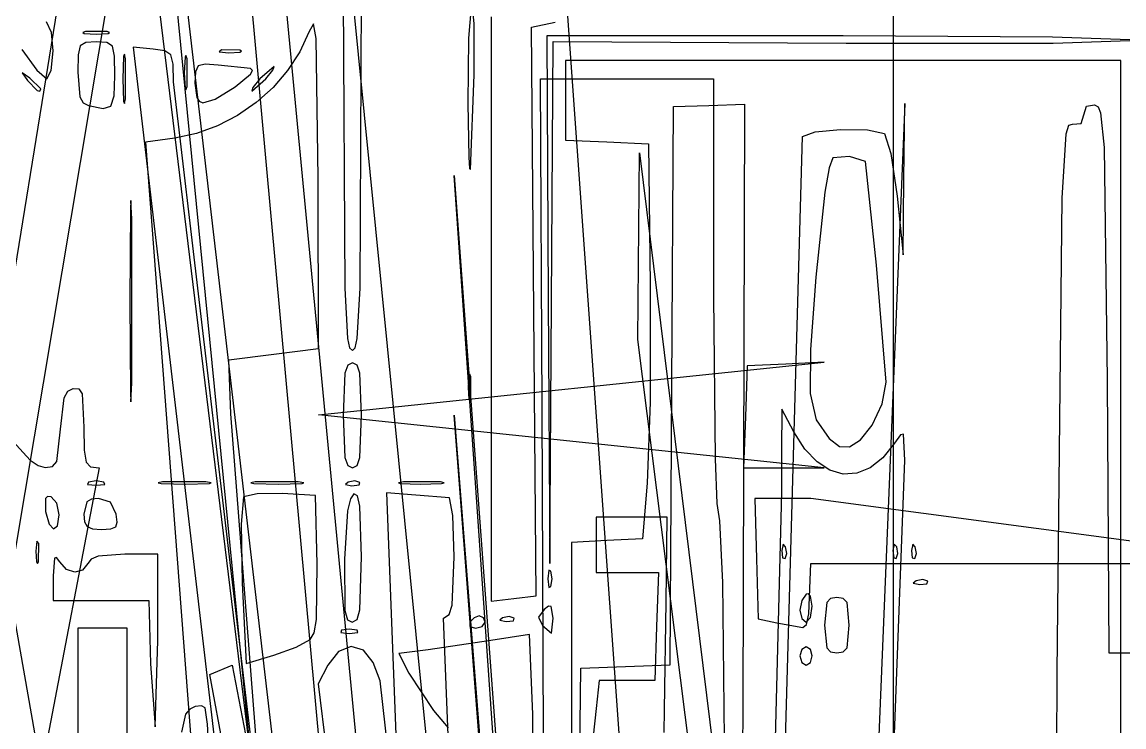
# Model space of a CAD drawing. Extents: x -109 to 333, y -74 to 385.
# Drawn here: x 88.2 to 155.3, y 277.3 to 320.3 of the extents above; entities that cross this region are included whole.
import ezdxf

# ---------------------------------------------------------------- set-up
doc = ezdxf.new("R2010")
doc.units = 0

msp = doc.modelspace()

# ---------------------------------------------------------------- linework, layer by layer
at = {"layer": 'Image'}
for p, q in [((118.020404, 368.39469), (142.488, 25.9432)), ((141.3, 25.9432), (141.3, 346.757)), ((95.32442, 344.22715), (127.698, 16.562)), ((138.448296, 19.091992), (106.07472, 344.59948)), ((101.53823, 328.130923), (130.5, 11.6848)), ((135.493, 1.60851), (97.511583, 327.47171)), ((39.26579, -0.417032), (93.818723, 324.15413)), ((90.704957, 323.61469), (37.7089, -0.956482)), ((96.233295, 323.61468), (135.493, 1.60851)), ((107.741905, 322.486226), (107.838371, 304.079051)), ((108.774327, 304.079047), (108.870793, 322.486226)), ((115.555931, 321.22926), (115.377569, 319.318295)), ((134.585641, 4.456282), (104.301299, 320.902383)), ((115.721104, 320.193344), (115.655197, 321.03764)), ((116.772387, 320.628117), (116.773, 302.818)), ((89.972141, 319.665998), (89.661531, 320.313055)), ((105.937149, 320.202399), (105.644939, 319.698318)), ((106.102849, 319.294709), (105.937149, 320.202399)), ((115.73, 317.09), (115.721104, 320.193344)), ((119.21892, 320.004069), (120.6761, 320.308237)), ((119.36933, 302.666369), (119.21892, 320.004069)), ((90.055789, 318.547181), (89.972141, 319.665998)), ((92.031259, 319.735503), (91.879492, 319.668684)), ((91.879492, 319.668684), (91.953061, 319.613964)), ((91.953061, 319.613964), (92.689779, 319.563412)), ((93.348299, 319.735503), (92.031259, 319.735503)), ((92.6898, 319.099815), (92.04869, 319.064537)), ((92.689779, 319.563412), (93.426494, 319.613964)), ((93.337629, 319.064537), (92.6898, 319.099815)), ((93.500063, 319.668684), (93.348296, 319.735503)), ((93.348296, 319.735503), (93.348299, 319.735503)), ((93.426494, 319.613964), (93.500063, 319.668684)), ((105.644939, 319.698318), (105.092474, 318.490366)), ((106.210436, 310.791168), (106.102849, 319.294709)), ((115.377569, 319.318295), (115.336966, 315.33661)), ((138.2217, 319.476183), (120.159, 319.476)), ((120.159, 319.476), (120.248876, 303.3893)), ((120.441114, 303.2083), (120.543476, 319.114)), ((120.543476, 319.114), (138.414, 319.013)), ((150.978159, 319.39328), (138.2217, 319.476183)), ((156.284, 319.193961), (150.978159, 319.39328)), ((151.034702, 319.024387), (156.284, 319.193961)), ((88.149502, 318.629447), (89.065563, 317.367089)), ((89.942813, 317.342922), (90.055783, 318.547177)), ((90.055783, 318.547177), (90.055789, 318.547181)), ((91.71227, 318.85125), (91.582392, 318.298773)), ((92.04869, 319.064537), (91.71227, 318.85125)), ((93.673303, 318.83327), (93.337629, 319.064537)), ((93.799448, 318.217868), (93.673303, 318.83327)), ((96.17054, 318.65329), (94.94758, 318.771205)), ((94.94758, 318.771205), (132.211, 0.73685)), ((96.868289, 318.551855), (96.17054, 318.65329)), ((97.232386, 318.30303), (96.868289, 318.551855)), ((100.316899, 318.608023), (100.178372, 318.481417)), ((100.178372, 318.481417), (100.780107, 318.420613)), ((101.445789, 318.594053), (100.316899, 318.608023)), ((100.780107, 318.420613), (101.441316, 318.465814)), ((101.441316, 318.465814), (101.536565, 318.522411)), ((101.536565, 318.522411), (101.445787, 318.594081)), ((101.445787, 318.594081), (101.445789, 318.594053)), ((105.092474, 318.490366), (104.359391, 317.358832)), ((138.414, 319.013), (151.034702, 319.024387)), ((91.582392, 318.298773), (91.56091, 317.245925)), ((93.81869, 317.030185), (93.799448, 318.217868)), ((94.360012, 318.210226), (94.315429, 316.84204)), ((94.408271, 318.346854), (94.360012, 318.210226)), ((94.4672, 318.065), (94.408271, 318.346854)), ((94.4672, 315.61908), (94.4672, 318.065)), ((94.4672, 318.065), (94.4672, 318.065)), ((97.3713, 317.729485), (97.232386, 318.30303)), ((98.108387, 318.165545), (98.060483, 317.218338)), ((98.16024, 318.260134), (98.108387, 318.165545)), ((98.223559, 318.065004), (98.16024, 318.260134)), ((98.223559, 318.065002), (98.223559, 318.065004)), ((98.223559, 316.371672), (98.223559, 318.065002)), ((138.222, 317.971), (121.288, 317.971)), ((121.288, 317.971), (121.288, 315.542)), ((155.155, 317.971), (138.222, 317.971)), ((155.155, 256.07), (155.155, 317.971)), ((88.644669, 316.890041), (88.174299, 317.21834)), ((88.174299, 317.21834), (88.502596, 316.747968)), ((89.065563, 317.367089), (89.671202, 316.842037)), ((89.671202, 316.842037), (89.942813, 317.342922)), ((91.56091, 317.245925), (91.697132, 315.739941)), ((97.3935, 316.65389), (97.3713, 317.729485)), ((98.060483, 317.218338), (98.108387, 316.271131)), ((98.738079, 317.279156), (98.710616, 316.578331)), ((98.901442, 317.633762), (98.738079, 317.279156)), ((99.32217, 317.737452), (98.901442, 317.633762)), ((100.121726, 317.685531), (99.32217, 317.737452)), ((102.097276, 317.468974), (100.121726, 317.685531)), ((101.163259, 316.361774), (102.097272, 317.128767)), ((102.097272, 317.128767), (102.222296, 317.362024)), ((102.222296, 317.362024), (102.097276, 317.468974)), ((103.530929, 317.594634), (102.661694, 316.842041)), ((103.037989, 316.842041), (103.46374, 317.37356)), ((103.46374, 317.37356), (103.530929, 317.594634)), ((104.359391, 317.358832), (103.469263, 316.322432)), ((115.498388, 311.312666), (115.73, 317.09)), ((115.73, 317.09), (115.73, 317.09)), ((88.502596, 316.747968), (89.087236, 316.13855)), ((89.303189, 316.231524), (88.644669, 316.890041)), ((93.781238, 315.803894), (93.818687, 317.030185)), ((93.818687, 317.030185), (93.81869, 317.030185)), ((94.315429, 316.84204), (94.360012, 315.473851)), ((134.65692, 0.736858), (97.3935, 316.65389)), ((98.710616, 316.578331), (98.816132, 315.71114)), ((102.168754, 316.089451), (103.037989, 316.842041)), ((102.661694, 316.842041), (102.235943, 316.310525)), ((103.037989, 316.842041), (103.037989, 316.842041)), ((119.772676, 316.8416), (125.044, 316.842)), ((119.869839, 296.8038), (119.772676, 316.8416)), ((125.044, 316.842), (130.315, 316.842)), ((130.315, 316.842), (130.315, 303.559)), ((89.087236, 316.13855), (89.247225, 316.093415)), ((89.247225, 316.093415), (89.303189, 316.231524)), ((89.303189, 316.231524), (89.303189, 316.231524)), ((91.697132, 315.739941), (91.899368, 315.389468)), ((93.585551, 315.187757), (93.781238, 315.803894)), ((98.108387, 316.271131), (98.16024, 316.176543)), ((98.16024, 316.176543), (98.223559, 316.371672)), ((99.946906, 315.611298), (101.163266, 316.361774)), ((101.163266, 316.361774), (101.163259, 316.361774)), ((102.235943, 316.310525), (102.168754, 316.089451)), ((103.469263, 316.322432), (102.445665, 315.399882)), ((91.899368, 315.389468), (92.219427, 315.219945)), ((92.219427, 315.219945), (93.106617, 315.040274)), ((93.106617, 315.040274), (93.585551, 315.187757)), ((94.360012, 315.473851), (94.40827, 315.337225)), ((94.40827, 315.337225), (94.4672, 315.61908)), ((98.816132, 315.71114), (98.965942, 315.483444)), ((98.965942, 315.483444), (99.196378, 315.391608)), ((99.196378, 315.391608), (99.946906, 315.611298)), ((102.445665, 315.399882), (101.312173, 314.609897)), ((115.336966, 315.33661), (115.403121, 312.073683)), ((121.288, 315.542), (121.288, 313.113)), ((127.775819, 298.137193), (127.873717, 315.148193)), ((127.873717, 315.148193), (130.039267, 315.222169)), ((141.984441, 315.336486), (129.956, 21.7512)), ((130.039267, 315.222169), (132.204817, 315.296145)), ((132.204817, 315.296145), (132.108895, 278.533345)), ((141.930373, 310.726856), (141.984441, 315.336486)), ((152.898519, 314.647388), (153.059745, 315.178922)), ((153.059745, 315.178922), (153.557039, 315.26559)), ((153.557039, 315.26559), (153.761957, 315.1471)), ((153.761957, 315.1471), (153.921246, 314.776014)), ((101.312173, 314.609897), (100.09236, 313.971195)), ((152.740064, 314.114852), (152.898519, 314.647388)), ((153.921246, 314.776014), (154.131137, 312.650897)), ((100.09236, 313.971195), (98.8098, 313.50249)), ((136.509216, 313.607711), (138.062477, 313.751399)), ((138.062477, 313.751399), (139.710884, 313.728069)), ((139.710884, 313.728069), (140.755224, 313.511436)), ((151.814738, 313.48188), (151.986844, 314.023226)), ((151.986844, 314.023226), (152.208153, 314.082969)), ((152.208153, 314.082969), (152.740064, 314.114852)), ((97.488069, 313.222498), (95.700659, 312.982034)), ((98.8098, 313.50249), (97.488069, 313.222498)), ((121.288, 313.113), (123.828, 313.001734)), ((127.484795, 19.73802), (135.750314, 313.32329)), ((135.750314, 313.32329), (136.509216, 313.607711)), ((140.755224, 313.511436), (141.136226, 312.288592)), ((151.57901, 309.563756), (151.814738, 313.48188)), ((95.700659, 312.982034), (123.452, -52.2753)), ((123.828, 313.001734), (126.368, 312.890465)), ((126.368, 312.890465), (126.465257, 304.235655)), ((154.131137, 312.650897), (154.313544, 298.49279)), ((115.403121, 312.073683), (115.447838, 311.38366)), ((125.71525, 300.943603), (125.814843, 312.326603)), ((125.814843, 312.326603), (161.312, 24.1613)), ((137.598066, 312.034773), (137.3753, 311.42673)), ((138.61018, 312.107818), (137.598066, 312.034773)), ((139.586926, 311.80899), (138.61018, 312.107818)), ((140.26758, 305.483148), (139.586926, 311.80899)), ((141.136226, 312.288592), (141.509146, 309.692036)), ((115.447838, 311.38366), (115.498388, 311.312666)), ((137.3753, 311.42673), (137.115991, 309.931625)), ((106.236965, 300.412968), (106.210436, 310.791168)), ((114.515233, 310.957926), (137.375, 1.29274)), ((137.375, -20.0535), (114.515233, 310.957926)), ((141.876311, 306.117226), (141.930373, 310.726856)), ((137.115991, 309.931625), (136.555186, 304.751293)), ((141.509146, 309.692036), (141.876311, 306.117226)), ((94.807689, 309.430353), (94.770518, 308.873332)), ((94.85308, 308.281253), (94.807689, 309.430353)), ((151.267645, 280.651469), (151.57901, 309.563756)), ((94.770518, 308.873332), (94.736178, 303.295333)), ((94.85308, 298.309413), (94.85308, 308.281253)), ((94.85308, 308.281253), (94.85308, 308.281253)), ((140.855556, 298.35569), (140.26758, 305.483148)), ((136.555186, 304.751293), (136.224843, 300.350656)), ((107.838371, 304.079051), (108.009179, 301.013801)), ((108.603518, 301.0138), (108.774327, 304.079047)), ((126.465257, 304.235655), (126.450099, 297.128361)), ((94.736178, 303.295333), (94.770518, 297.717334)), ((120.248876, 303.3893), (120.338758, 287.3026)), ((120.338758, 287.3026), (120.441114, 303.2083)), ((130.315, 303.559), (130.414428, 293.670774)), ((116.773, 302.818), (116.773, 285.008)), ((119.51974, 285.328669), (119.36933, 302.666369)), ((108.009179, 301.013801), (108.139876, 300.439556)), ((108.472822, 300.439556), (108.603518, 301.0138)), ((103.508825, 300.066724), (106.236965, 300.412968)), ((108.139876, 300.439556), (108.306349, 300.284726)), ((108.306349, 300.284726), (108.472822, 300.439556)), ((163.4351, 1.395366), (125.71525, 300.943603)), ((136.224843, 300.350656), (136.216748, 297.663293)), ((100.780675, 299.72048), (103.508825, 300.066724)), ((100.89005, 296.42789), (100.780675, 299.72048)), ((106.23697, 296.351772), (137.077, 299.568)), ((108.025411, 299.397111), (107.852827, 298.905182)), ((108.306596, 299.532343), (108.025411, 299.397111)), ((108.587781, 299.39711), (108.306596, 299.532343)), ((108.760365, 298.90518), (108.587781, 299.39711)), ((132.3733, 299.343941), (132.264007, 296.239501)), ((134.72515, 299.455972), (132.3733, 299.343941)), ((137.077, 299.568), (134.72515, 299.455972)), ((94.807689, 297.160312), (94.85308, 298.309413)), ((107.852827, 298.905182), (107.742152, 296.333823)), ((108.87104, 296.333823), (108.760365, 298.90518)), ((115.405654, 298.763726), (115.355102, 298.027011)), ((115.460374, 298.837295), (115.405654, 298.763726)), ((115.527193, 298.685528), (115.460374, 298.837295)), ((115.527193, 297.368491), (115.527193, 298.685531)), ((115.527193, 298.685531), (115.527193, 298.685528)), ((140.612244, 297.029211), (140.855556, 298.35569)), ((154.313544, 298.49279), (154.411531, 281.84679)), ((90.729731, 297.388959), (90.948783, 297.793045)), ((90.948783, 297.793045), (91.279402, 297.9571)), ((91.279402, 297.9571), (91.624069, 297.938987)), ((91.624069, 297.938987), (91.823571, 297.631248)), ((91.823571, 297.631248), (91.937919, 295.60903)), ((94.770518, 297.717334), (94.807689, 297.160312)), ((115.355102, 298.027011), (115.405654, 297.290294)), ((127.677922, 281.126193), (127.775819, 298.137193)), ((136.216748, 297.663293), (136.583543, 296.059402)), ((90.508851, 295.48359), (90.729731, 297.388959)), ((115.405654, 297.290294), (115.460374, 297.216725)), ((115.460374, 297.216725), (115.527193, 297.368491)), ((126.450099, 297.128361), (126.277108, 292.194155)), ((139.995654, 295.73329), (140.612244, 297.029211)), ((128.641622, -58.90611), (100.89005, 296.42789)), ((137.077, 293.135), (106.23697, 296.351772)), ((107.742152, 296.333823), (107.852827, 293.762465)), ((108.760365, 293.762463), (108.87104, 296.333823)), ((108.87104, 296.333823), (108.87104, 296.333823)), ((114.51548, 296.333823), (137.375, 5.34648)), ((137.375, -1.05055), (114.51548, 296.333823)), ((119.967, 276.766), (119.869839, 296.8038)), ((134.491789, 296.709841), (134.475166, 294.169841)), ((135.224697, 295.322211), (134.491789, 296.709841)), ((91.937919, 295.60903), (91.957217, 294.215297)), ((132.264007, 296.239501), (132.154717, 293.135061)), ((136.583543, 296.059402), (137.377872, 294.909183)), ((139.275878, 294.839023), (139.995662, 295.733271)), ((139.995662, 295.733271), (139.995654, 295.73329)), ((90.283817, 293.509381), (90.508851, 295.48359)), ((135.893369, 294.268946), (135.224697, 295.322211)), ((137.377872, 294.909183), (137.996817, 294.43637)), ((141.721129, 295.131998), (141.364947, 294.62987)), ((141.905261, 295.190118), (141.721129, 295.131998)), ((141.984444, 293.59506), (141.905261, 295.190118)), ((87.599382, 294.75129), (88.657573, 293.588072)), ((136.630647, 293.487336), (135.893369, 294.268946)), ((137.996817, 294.43637), (138.619541, 294.409853)), ((138.619541, 294.409853), (139.275878, 294.839023)), ((141.364947, 294.62987), (140.639821, 293.733761)), ((88.657573, 293.588072), (89.140782, 293.273911)), ((91.957217, 294.215297), (92.067774, 293.476944)), ((107.852827, 293.762465), (108.025411, 293.270535)), ((108.587781, 293.270534), (108.760365, 293.762463)), ((130.414428, 293.670774), (130.533155, 290.952915)), ((131.097, 5.46407), (141.984444, 293.59506)), ((134.475166, 294.169841), (134.458543, 291.629841)), ((140.639821, 293.733761), (139.862218, 293.12296)), ((92.878658, 293.13552), (36.7158, 0.902007)), ((89.140782, 293.273911), (89.568112, 293.15851)), ((89.568112, 293.15851), (90.019867, 293.211523)), ((90.019867, 293.211523), (90.283817, 293.509381)), ((92.067774, 293.476944), (92.348589, 293.186257)), ((92.348589, 293.186257), (92.878658, 293.13552)), ((108.025411, 293.270535), (108.306596, 293.135303)), ((108.306596, 293.135303), (108.587781, 293.270534)), ((132.154717, 293.135061), (134.616, 293.135)), ((134.616, 293.135), (137.077, 293.135)), ((137.416353, 292.979657), (136.630647, 293.487336)), ((138.230303, 292.748184), (137.416353, 292.979657)), ((139.862218, 293.12296), (139.052319, 292.795193)), ((92.220193, 292.255805), (92.164336, 292.12176)), ((92.690563, 292.334096), (92.220193, 292.255805)), ((93.160932, 292.255805), (92.690563, 292.334096)), ((93.21679, 292.12176), (93.160932, 292.255805)), ((93.160932, 292.255805), (93.160932, 292.255805)), ((96.727352, 292.278186), (96.4636, 292.219739)), ((99.361422, 292.281205), (96.727352, 292.278186)), ((99.704741, 292.223439), (99.361422, 292.281223)), ((99.361422, 292.281223), (99.361422, 292.281205)), ((99.590184, 292.175632), (99.704741, 292.223439)), ((102.371792, 292.278186), (102.108042, 292.219739)), ((105.005862, 292.281205), (102.371792, 292.278186)), ((105.349181, 292.223439), (105.005862, 292.281223)), ((105.005862, 292.281223), (105.005862, 292.281205)), ((105.234624, 292.175632), (105.349181, 292.223439)), ((108.048137, 292.263623), (107.884854, 292.111676)), ((108.463729, 292.336435), (108.048137, 292.263623)), ((108.769372, 292.233933), (108.463729, 292.336435)), ((108.718071, 292.082081), (108.769372, 292.233916)), ((108.769372, 292.233916), (108.769372, 292.233933)), ((111.418022, 292.279298), (111.118704, 292.219872)), ((113.675802, 292.275459), (111.418022, 292.279298)), ((113.896822, 292.215126), (113.675792, 292.27546)), ((113.675792, 292.27546), (113.675802, 292.275459)), ((139.052319, 292.795193), (138.230303, 292.748184)), ((92.164336, 292.12176), (92.690564, 292.066005)), ((92.690564, 292.066005), (93.21679, 292.12176)), ((96.4636, 292.219739), (96.643319, 292.172332)), ((96.643319, 292.172332), (98.146852, 292.130079)), ((98.146852, 292.130079), (99.590184, 292.175632)), ((102.108042, 292.219739), (102.28776, 292.172332)), ((102.28776, 292.172332), (103.791292, 292.130079)), ((104.019065, 291.557362), (102.493562, 291.546687)), ((103.791292, 292.130079), (105.234624, 292.175632)), ((106.048355, 291.441758), (104.019065, 291.557362)), ((107.884854, 292.111676), (108.275484, 292.036279)), ((108.275484, 292.036279), (108.718071, 292.082081)), ((112.163738, 291.467741), (110.376328, 291.597521)), ((110.376328, 291.597521), (121.571, 5.61853)), ((111.118704, 292.219872), (111.212765, 292.17063)), ((111.212765, 292.17063), (112.446092, 292.12319)), ((112.446092, 292.12319), (113.738649, 292.166279)), ((113.738649, 292.166279), (113.896822, 292.215126)), ((126.277108, 292.194155), (125.991703, 288.807495)), ((134.458543, 291.629841), (127.334, 5.46407)), ((89.719415, 291.390793), (89.594359, 291.259626)), ((89.594359, 291.259626), (89.604857, 290.462334)), ((89.938443, 291.362814), (89.719415, 291.390793)), ((90.28701, 290.964543), (89.938443, 291.362814)), ((90.43199, 290.272944), (90.28701, 290.964543)), ((92.120931, 291.061195), (91.93717, 290.313203)), ((92.396146, 291.211062), (92.120931, 291.061195)), ((92.83404, 291.253945), (92.396146, 291.211062)), ((93.569622, 291.042332), (92.83404, 291.253945)), ((93.91075, 290.313203), (93.569622, 291.042332)), ((101.675505, 291.358683), (101.522703, 289.690933)), ((102.493562, 291.546687), (101.675505, 291.358683)), ((106.154228, 287.264298), (106.048355, 291.441758)), ((108.183532, 291.240943), (108.017619, 290.497444)), ((108.400629, 291.53648), (108.183532, 291.240943)), ((108.62452, 291.412916), (108.400629, 291.53648)), ((108.769499, 290.799439), (108.62452, 291.412916)), ((114.233368, 291.29569), (112.163738, 291.467741)), ((114.432687, 290.22319), (114.233368, 291.29569)), ((130.533155, 290.952915), (130.692949, 289.8978)), ((134.539, 291.254), (132.832, 291.254)), ((132.832, 291.254), (132.939696, 287.58802)), ((136.246, 291.254), (134.539, 291.254)), ((166.06812, 287.302412), (136.246, 291.254)), ((89.604857, 290.462334), (89.815386, 289.700462)), ((90.329847, 289.582664), (90.43199, 290.27294)), ((90.43199, 290.27294), (90.43199, 290.272944)), ((91.93717, 290.313203), (91.979177, 289.835348)), ((93.970213, 289.817673), (93.91075, 290.313203)), ((93.91075, 290.313203), (93.91075, 290.313203)), ((108.017619, 290.497444), (107.823022, 287.55401)), ((108.871, 287.71), (108.769499, 290.799439)), ((114.51559, 287.70397), (114.432687, 290.22319)), ((89.815386, 289.700462), (90.090681, 289.399538)), ((90.090681, 289.399538), (90.329847, 289.582664)), ((91.979177, 289.835348), (92.138915, 289.548731)), ((92.138915, 289.548731), (92.466958, 289.409166)), ((93.876131, 289.53302), (93.970213, 289.817673)), ((101.522703, 289.690933), (101.596655, 286.122563)), ((123.165219, 290.124551), (123.165, 288.432)), ((125.328919, 290.124509), (123.165219, 290.124551)), ((127.492619, 290.124464), (125.328919, 290.124509)), ((127.428611, 284.950434), (127.492619, 290.124464)), ((130.692949, 289.8978), (130.861726, 286.142578)), ((92.466958, 289.409166), (93.01388, 289.372464)), ((93.01388, 289.372464), (93.575141, 289.403274)), ((93.575141, 289.403274), (93.876131, 289.53302)), ((89.06076, 288.656677), (88.999956, 288.054942)), ((89.187366, 288.51815), (89.06076, 288.656677)), ((89.173424, 287.389262), (89.187394, 288.518152)), ((89.187394, 288.518152), (89.187366, 288.51815)), ((123.828003, 288.694643), (121.664303, 288.581788)), ((121.664303, 288.581788), (121.665, 241.376)), ((123.165, 288.432), (123.165, 286.738)), ((125.991703, 288.807495), (123.828003, 288.694643)), ((134.563623, 288.477022), (134.488226, 288.086393)), ((134.71557, 288.31374), (134.563623, 288.477022)), ((134.788367, 287.898147), (134.715553, 288.31374)), ((134.715553, 288.31374), (134.71557, 288.31374)), ((141.336955, 288.477022), (141.261559, 288.086393)), ((141.4889, 288.31374), (141.336955, 288.477022)), ((141.488886, 288.313739), (141.4889, 288.31374)), ((141.561698, 287.898146), (141.488886, 288.313739)), ((142.465845, 288.477022), (142.390449, 288.086393)), ((142.61779, 288.31374), (142.465845, 288.477022)), ((142.617776, 288.313739), (142.61779, 288.31374)), ((142.690588, 287.898146), (142.617776, 288.313739)), ((88.999956, 288.054942), (89.045157, 287.393734)), ((90.152795, 287.623096), (90.066546, 286.549966)), ((90.272127, 287.656337), (90.152795, 287.623096)), ((90.46217, 287.396632), (90.272127, 287.656337)), ((92.3891, 287.561685), (92.17743, 287.302556)), ((92.812439, 287.73672), (92.3891, 287.561685)), ((94.4234, 287.867), (92.812439, 287.73672)), ((96.4528, 287.867), (94.4234, 287.867)), ((96.4528, 282.599), (96.4528, 287.867)), ((107.823022, 287.55401), (107.841039, 284.427358)), ((108.763281, 284.47023), (108.871, 287.71)), ((108.871, 287.71), (108.871, 287.71)), ((114.398935, 284.749018), (114.51559, 287.70397)), ((132.939696, 287.58802), (133.047392, 283.92204)), ((134.488226, 288.086393), (134.534027, 287.643804)), ((134.534027, 287.643804), (134.685863, 287.592505)), ((134.685863, 287.592505), (134.788367, 287.898147)), ((141.261559, 288.086393), (141.30736, 287.643804)), ((141.30736, 287.643804), (141.459196, 287.592504)), ((141.459196, 287.592504), (141.561698, 287.898146)), ((142.390449, 288.086393), (142.43625, 287.643804)), ((142.43625, 287.643804), (142.588086, 287.592504)), ((142.588086, 287.592504), (142.690588, 287.898146)), ((89.045157, 287.393734), (89.101754, 287.298485)), ((89.101754, 287.298485), (89.173424, 287.389262)), ((90.887202, 286.933839), (90.46217, 287.396632)), ((91.385968, 286.75999), (90.887202, 286.933839)), ((91.85165, 286.880943), (91.385968, 286.75999)), ((92.17743, 287.302556), (91.85165, 286.880943)), ((106.126742, 283.880446), (106.154228, 287.264298)), ((120.274505, 286.887835), (120.21875, 286.361608)), ((120.40855, 286.831979), (120.274505, 286.887835)), ((136.141691, 284.23703), (136.245901, 287.302892)), ((136.245901, 287.302892), (166.06812, 287.302412)), ((90.066546, 286.549966), (90.054467, 285.044776)), ((120.21875, 286.361608), (120.274504, 285.835382)), ((120.486841, 286.361608), (120.40855, 286.831979)), ((120.40855, 286.831979), (120.40855, 286.831979)), ((120.40855, 285.891237), (120.486841, 286.361608)), ((123.165, 286.738), (125.062, 286.738)), ((125.062, 286.738), (126.958, 286.738)), ((126.958, 286.738), (126.849271, 283.44541)), ((142.666475, 286.24245), (142.503193, 286.090502)), ((143.082067, 286.315262), (142.666475, 286.24245)), ((143.38771, 286.21276), (143.082067, 286.315262)), ((143.336411, 286.060907), (143.38771, 286.212743)), ((143.38771, 286.212743), (143.38771, 286.21276)), ((101.596655, 286.122563), (101.832082, 281.200723)), ((120.274504, 285.835382), (120.40855, 285.891237)), ((130.861726, 286.142578), (130.964792, 276.578156)), ((142.503193, 286.090502), (142.893822, 286.015106)), ((142.893822, 286.015106), (143.336411, 286.060907)), ((137.772062, 0.83093), (87.45938, 285.421028)), ((90.054467, 285.044776), (92.9714, 285.045)), ((92.9714, 285.045), (95.8883, 285.045)), ((95.8883, 285.045), (95.995536, 281.18797)), ((116.773, 285.008), (118.14637, 285.168333)), ((118.14637, 285.168333), (119.51974, 285.328669)), ((127.334538, 278.384074), (127.428611, 284.950434)), ((135.697944, 285.042165), (135.587407, 284.458015)), ((135.963705, 285.420965), (135.697944, 285.042165)), ((136.112537, 285.439288), (135.963705, 285.420965)), ((136.231885, 285.310038), (136.112537, 285.439288)), ((136.34, 284.69058), (136.231885, 285.310038)), ((137.228481, 284.92707), (137.092597, 283.53948)), ((137.457133, 285.171074), (137.228481, 284.92707)), ((137.845187, 285.23281), (137.457133, 285.171074)), ((138.233242, 285.171075), (137.845187, 285.23281)), ((138.461894, 284.927071), (138.233242, 285.171075)), ((138.59778, 283.53948), (138.461894, 284.927071)), ((107.841039, 284.427358), (108.001087, 283.870394)), ((108.587365, 283.881597), (108.763281, 284.47023)), ((113.85707, 283.96107), (114.199145, 284.186425)), ((114.199145, 284.186425), (114.398935, 284.749018)), ((119.987762, 284.493471), (119.644328, 284.025535)), ((120.266198, 284.685929), (119.987762, 284.493471)), ((120.433351, 284.678045), (120.266198, 284.685929)), ((120.53632, 283.961917), (120.433351, 284.678045)), ((135.587407, 284.458015), (135.697944, 283.942182)), ((135.99637, 283.580191), (136.141691, 284.23703)), ((136.229463, 284.010499), (136.34, 284.69058)), ((136.34, 284.69058), (136.34, 284.69058)), ((105.983075, 283.062741), (106.126742, 283.880446)), ((108.001087, 283.870394), (108.293393, 283.72754)), ((108.293393, 283.72754), (108.587365, 283.881597)), ((125.05174, 2.147113), (113.85707, 283.96107)), ((115.724593, 283.993361), (115.456331, 283.727602)), ((115.456331, 283.727602), (115.464408, 283.461841)), ((116.042983, 284.103897), (115.724593, 283.993361)), ((116.293058, 283.993361), (116.042983, 284.103897)), ((116.224741, 283.461841), (116.39707, 283.727602)), ((116.39707, 283.727602), (116.293058, 283.993361)), ((116.39707, 283.727602), (116.39707, 283.727602)), ((117.455255, 283.98457), (117.291973, 283.832622)), ((117.291973, 283.832622), (117.682602, 283.757226)), ((117.870847, 284.057382), (117.455255, 283.98457)), ((117.682602, 283.757226), (118.125191, 283.803027)), ((118.17649, 283.95488), (117.870847, 284.057382)), ((118.125191, 283.803027), (118.17649, 283.954863)), ((118.17649, 283.954863), (118.17649, 283.95488)), ((119.644328, 284.025535), (119.893689, 283.520968)), ((119.893689, 283.520968), (120.446727, 283.055005)), ((120.446727, 283.055005), (120.53632, 283.961917)), ((120.53632, 283.961917), (120.53632, 283.961917)), ((133.047392, 283.92204), (134.176282, 283.681434)), ((134.176282, 283.681434), (135.775522, 283.396302)), ((135.697944, 283.942182), (135.963705, 283.727633)), ((135.775522, 283.396302), (135.99637, 283.580191)), ((135.963705, 283.727633), (136.229463, 284.010499)), ((137.092597, 283.53948), (137.228481, 282.151889)), ((138.461894, 282.15189), (138.59778, 283.53948)), ((138.59778, 283.53948), (138.59778, 283.53948)), ((93.0661, 283.352), (91.5609, 283.352)), ((91.5609, 283.352), (91.5609, 278.083)), ((94.5713, 283.352), (93.0661, 283.352)), ((94.5713, 278.083), (94.5713, 283.352)), ((105.73694, 282.652648), (105.983075, 283.062741)), ((107.648178, 283.224316), (107.592323, 283.090271)), ((107.592323, 283.090271), (108.118549, 283.034516)), ((108.118549, 283.302607), (107.648178, 283.224316)), ((108.58892, 283.224316), (108.118549, 283.302607)), ((108.118549, 283.034516), (108.644775, 283.09027)), ((108.644775, 283.09027), (108.58892, 283.224316)), ((108.58892, 283.224316), (108.58892, 283.224316)), ((115.464408, 283.461841), (115.810418, 283.351304)), ((115.810418, 283.351304), (116.224741, 283.461841)), ((119.093263, 282.9749), (116.741413, 282.610882)), ((119.314699, 278.111285), (119.093263, 282.9749)), ((126.849271, 283.44541), (126.740548, 280.15282)), ((96.277758, 277.33094), (96.452755, 282.59908)), ((96.452755, 282.59908), (96.4528, 282.599)), ((103.522922, 281.709592), (104.870761, 282.196522)), ((104.870761, 282.196522), (105.736932, 282.652648)), ((105.736932, 282.652648), (105.73694, 282.652648)), ((108.230036, 282.235708), (107.461767, 281.924867)), ((108.974332, 282.018214), (108.230036, 282.235708)), ((116.741413, 282.610882), (112.917793, 282.023697)), ((135.963705, 282.222444), (135.697944, 282.056639)), ((136.229463, 282.056639), (135.963705, 282.222444)), ((137.228481, 282.151889), (137.457133, 281.907885)), ((138.233242, 281.907886), (138.461894, 282.15189)), ((101.832082, 281.200723), (103.522922, 281.709592)), ((107.461767, 281.924867), (106.801181, 281.093816)), ((109.563001, 281.264261), (108.974332, 282.018214)), ((112.917793, 282.023697), (111.132483, 281.80053)), ((111.132483, 281.80053), (111.747772, 280.60031)), ((135.697944, 282.056639), (135.587407, 281.658)), ((135.587407, 281.658), (135.697944, 281.259362)), ((136.34, 281.658), (136.229463, 282.056639)), ((136.229463, 281.259362), (136.34, 281.658)), ((136.34, 281.658), (136.34, 281.658)), ((137.457133, 281.907885), (137.845187, 281.84615)), ((137.845187, 281.84615), (138.233242, 281.907886)), ((154.411531, 281.84679), (155.913, 281.846)), ((95.995536, 281.18797), (96.277758, 277.33094)), ((99.6056, 280.534422), (100.96859, 281.103915)), ((100.96859, 281.103915), (153.556, 8.3619)), ((106.801181, 281.093816), (106.21741, 279.964926)), ((109.9997, 280.135371), (109.563001, 281.264261)), ((122.127984, 272.5236), (122.229282, 280.90523)), ((122.229282, 280.90523), (124.953602, 281.015709)), ((124.953602, 281.015709), (127.677922, 281.126193)), ((135.697944, 281.259362), (135.963705, 281.093556)), ((135.963705, 281.093556), (136.229463, 281.259362)), ((152.192385, 2.717456), (99.6056, 280.534422)), ((142.12414, 1.748905), (109.9997, 280.135371)), ((111.747772, 280.60031), (113.250862, 278.3364)), ((123.354, 280.153), (123.165851, 278.45967)), ((125.047, 280.153), (123.354, 280.153)), ((126.740548, 280.15282), (125.047, 280.153)), ((151.017272, 226.801669), (151.267645, 280.651469)), ((106.21741, 279.964926), (140.233, 1.57846)), ((98.388661, 278.409905), (98.141537, 278.109736)), ((98.731216, 278.57368), (98.388661, 278.409905)), ((99.106736, 278.624243), (98.731216, 278.57368)), ((99.329408, 278.496868), (99.106736, 278.624243)), ((99.46339, 277.49055), (99.329408, 278.496868)), ((113.250862, 278.3364), (114.138659, 277.27272)), ((123.165851, 278.45967), (122.977702, 276.76634)), ((127.30447, 276.991744), (127.334538, 278.384074)), ((132.108895, 278.533345), (131.930209, 246.82757)), ((91.5609, 278.083), (91.5609, 272.815)), ((94.5713, 272.815), (94.5713, 278.083)), ((98.141537, 278.109736), (97.88455, 277.00965)), ((99.518036, 276.782382), (99.46339, 277.49055)), ((119.4068, 266.4179), (119.314699, 278.111285))]:
    msp.add_line(p, q, dxfattribs=at)

doc.saveas('drawing.dxf')
